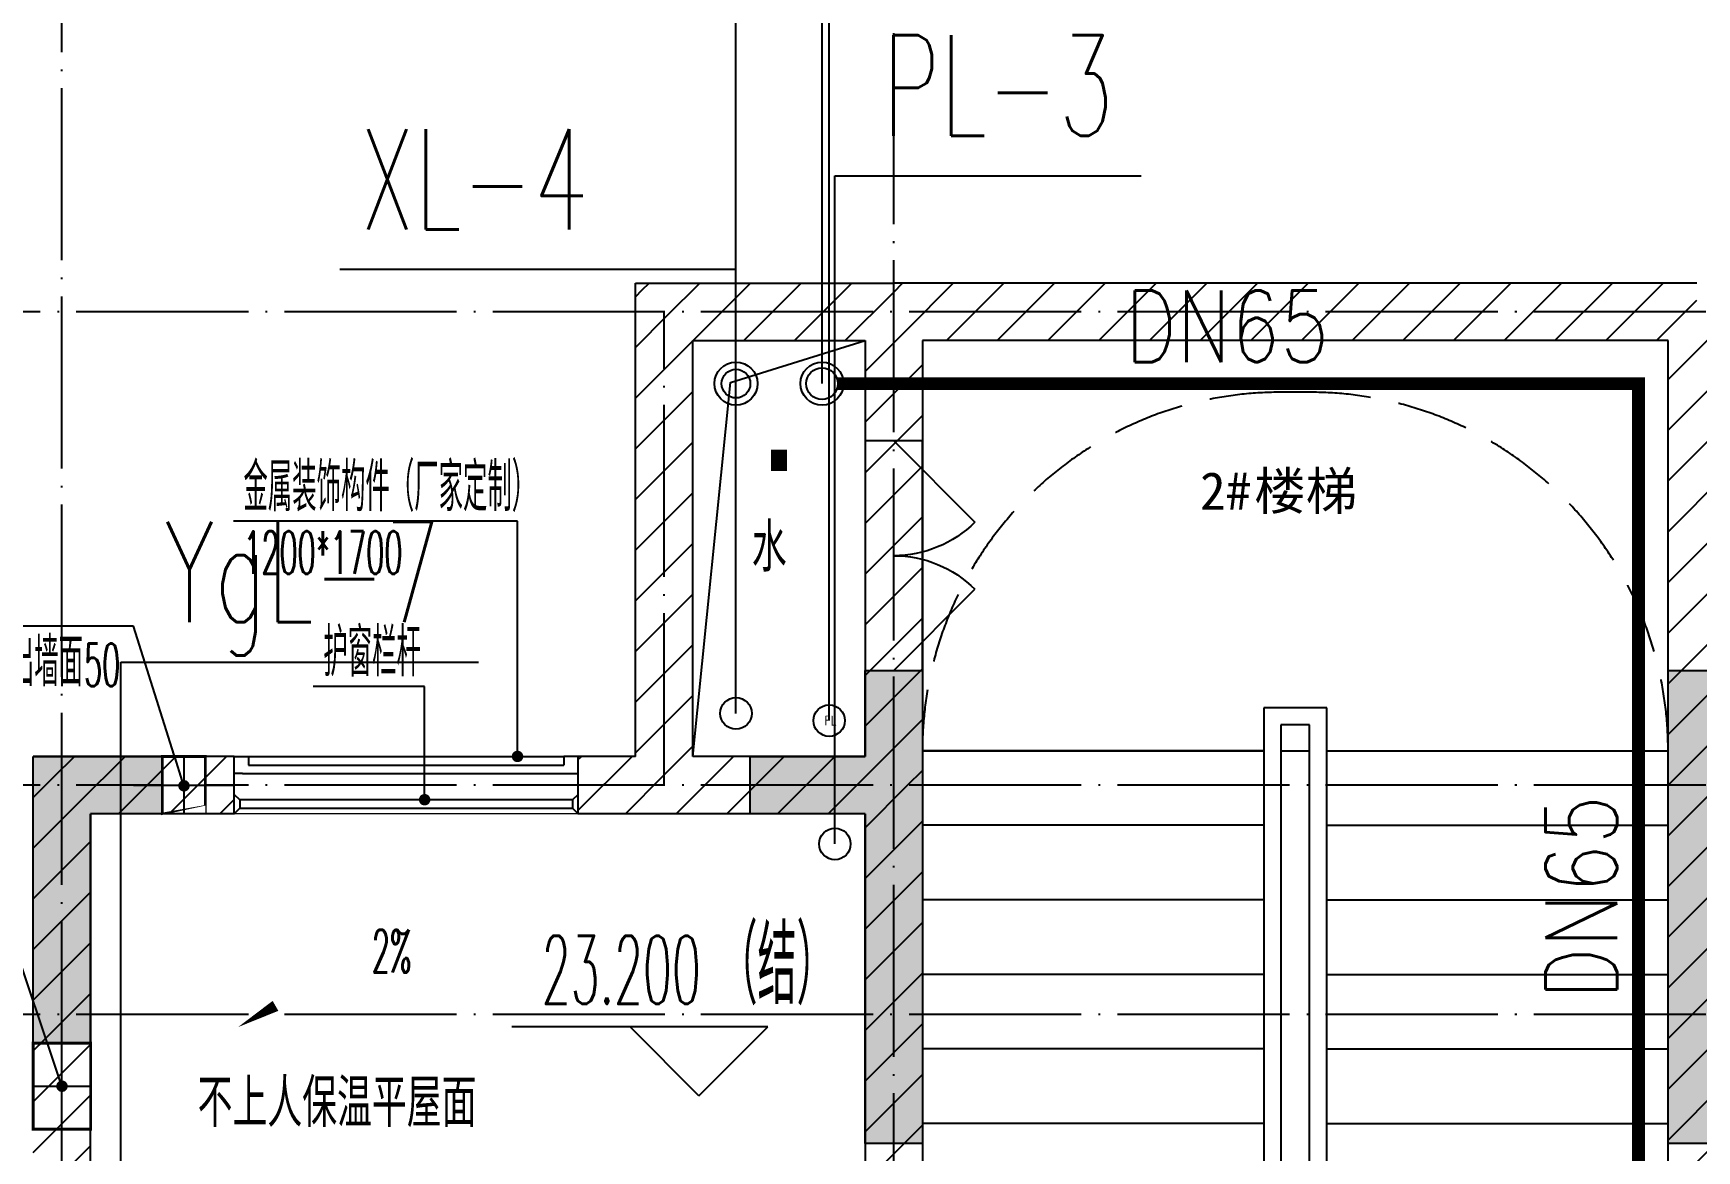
# Model space of a CAD drawing. Extents: x 27938 to 1507990, y 110129 to 923079.
# Drawn here: x 861017 to 866816, y 293835 to 297732 of the extents above; entities that cross this region are included whole.
import ezdxf

# ---------------------------------------------------------------- set-up
doc = ezdxf.new("R2010")
doc.units = 0
doc.header["$LTSCALE"] = 1000
doc.header["$MEASUREMENT"] = 0
for name, pattern in [('__DASH', [0.35, 0.25, -0.1]), ('DASH', [0.35, 0.25, -0.1]), ('DOTE', [2.4200000000000004, 2, -0.2, 0.02, -0.2])]:
    doc.linetypes.add(name, pattern=pattern)
for name, color, linetype in [('----建筑底图', 8, 'Continuous'), ('3-栏杆1', 135, 'Continuous'), ('COLUMN', 9, 'Continuous'), ('DIM_ELEV', 3, 'Continuous'), ('DIM_LEAD', 3, 'Continuous'), ('DIM_SYMB', 3, 'Continuous'), ('DIM_不分区消火栓', 1, 'Continuous'), ('DIM_管井排水', 5, 'Continuous'), ('DIM_给水', 3, 'Continuous'), ('DIM_雨水', 4, 'Continuous'), ('DIM_餐饮排水', 31, 'Continuous'), ('DOTE', 1, 'Continuous'), ('PIPE-不分区消火栓', 1, 'TG_X'), ('PIPE-不分区给水', 3, 'J'), ('PUB_HATCH', 8, 'Continuous'), ('PUB_TEXT', 4, 'Continuous'), ('STAIR', 2, 'Continuous'), ('TEXT_不分区消火栓', 7, 'Continuous'), ('VPIPE-不分区消火栓', 1, 'Continuous'), ('VPIPE-废水', 31, 'Continuous'), ('VPIPE-消防', 1, 'X1'), ('VPIPE-管井排水', 210, 'GF'), ('VPIPE-给水', 3, 'J1'), ('VPIPE-给水中', 72, 'J2'), ('VPIPE-餐饮排水', 41, 'P'), ('WALL', 9, 'Continuous'), ('WINDOW', 4, 'Continuous'), ('机电标识类', 1, 'Continuous'), ('污水', 3, 'Continuous'), ('看线', 251, 'Continuous'), ('铝合金', 144, 'Continuous')]:
    doc.layers.add(name, color=color, linetype=linetype)
doc.layers.add('平面-排水沟', color=86, linetype='Continuous', lineweight=15)
doc.layers.add('平面-看线', color=45, linetype='Continuous', lineweight=15)
doc.styles.add('_TCH_DIM', font='SIMPLEX.shx', dxfattribs={"width": 0.7, "bigfont": 'GBCBIG.shx'})
doc.styles.add('_TWT_PIPEDN', font='SIMPLEX', dxfattribs={"width": 0.8, "height": 3.5, "bigfont": 'HZTXT'})
doc.styles.add('_TWT_SERIAL', font='SIMPLEX', dxfattribs={"width": 0.8, "height": 3.5, "bigfont": 'HZTXT'})
doc.styles.get("Standard").update_dxf_attribs({"font": 'gbenor.shx', "bigfont": 'gbcbig.shx'})
doc.styles.add('TG_LINETYPE', font='SIMPLEX', dxfattribs={"width": 0.8, "height": 3, "bigfont": 'HZTXT'})
doc.styles.add('黑体', font='simhei.ttf')
doc.linetypes.add('GF', pattern='A,3,-0.2,["GF",Standard,S=0.25,R=0,X=-0.1,Y=-0.115],-0.35', length=3.55)
doc.linetypes.add('J', pattern='A,3,-0.2,["J",Standard,S=0.25,R=0,X=-0.1,Y=-0.115],-0.2', length=3.4)
doc.linetypes.add('J1', pattern='A,3,-0.2,["J1",Standard,S=0.25,R=0,X=-0.1,Y=-0.115],-0.35', length=3.55)
doc.linetypes.add('J2', pattern='A,3,-0.2,["J2",Standard,S=0.25,R=0,X=-0.1,Y=-0.115],-0.35', length=3.55)
doc.linetypes.add('P', pattern='A,3,-0.2,["P",Standard,S=0.25,R=0,X=-0.1,Y=-0.115],-0.2', length=3.4)
doc.linetypes.add('TG_X', pattern='A,2,-0.229,["X",TG_LINETYPE,S=0.1,R=0,X=-0.229,Y=-0.15],0', length=2.229)
doc.linetypes.add('X1', pattern='A,3,-0.2,["X1",Standard,S=0.25,R=0,X=-0.1,Y=-0.115],-0.35', length=3.55)
pattern_1 = [(45, (0, 89.755675), (-88.38838300365748, 88.3883830036575), [])]

# ---------------------------------------------------------------- blocks, each defined once
blk = doc.blocks.new('GDGDGDGRGD')
at = {"linetype": '__DASH', "ltscale": 0.1}
blk.add_wipeout([(428916.84760748764, 296115.3631000773), (428716.694160324, 296115.3630999893), (428716.6941600065, 295815.3630998155), (428916.8476071452, 295815.3630997849)], dxfattribs=at).dxf.layer = '污水'
at = {"layer": '机电标识类', "color": 250, "linetype": 'DASH', "ltscale": 400}
for p, q in [((428816.7708839058, 295715.3630940171), (428816.7708839058, 296215.3631000333)), ((428916.8476071691, 295965.3613519751), (428716.6941603196, 295965.3613519752))]:
    blk.add_line(p, q, dxfattribs=at)
at = {"layer": '污水', "linetype": '__DASH', "ltscale": 0.1, "const_width": 10}
blk.add_lwpolyline([(428916.8476071724, 296115.3630999706), (428716.6941603228, 296115.3630999707), (428716.6941603125, 295815.363099858), (428916.847607162, 295815.3630998579)], close=True, dxfattribs=at)
blk = doc.blocks.new('GDGDGRD')
at = {"layer": 'PUB_HATCH'}
for points in [[(431616.5562415686, 297415.3630930803), (431616.5562415911, 296265.363694794), (431816.556241245, 296265.3636947939), (431816.5562415284, 297915.3636948201), (431616.5562418223, 297915.36369482), (431616.5562422522, 297615.3630930803), (431216.5562422522, 297615.3630930803), (431216.5562422522, 297415.3630930803)], [(434616.5568297147, 297415.3630930803), (435016.5568290311, 297415.3630930803), (435016.5568290311, 297615.3630930803), (434616.5568290311, 297615.3630930803), (434616.5568295245, 297915.3636947377), (434416.5568297651, 297915.3636947376), (434416.5568300252, 296265.3636947666), (434616.5568297192, 296265.3636947667)], [(436916.6411279864, 297615.3638617463), (436916.6411962542, 297415.3629025697), (437316.5568382367, 297415.3631073454), (437316.5567854117, 296615.3634647616), (437516.5559669023, 296615.3627485532), (437516.5565370522, 297615.3637164339)]]:
    blk.add_hatch(color=256, dxfattribs=at).paths.add_polyline_path(points)
at = {"layer": 'COLUMN', "color": 6}
for p, q in [((431816.5562415284, 297915.3636948201), (431616.5562418223, 297915.36369482)), ((431816.556241245, 296265.3636947939), (431816.5562415284, 297915.3636948201)), ((434616.5568295245, 297915.3636947377), (434416.5568297651, 297915.3636947376)), ((434416.5568297651, 297915.3636947376), (434416.5568300252, 296265.3636947666)), ((434616.5568290311, 297615.3630930803), (434616.5568295245, 297915.3636947377)), ((435016.5568290311, 297615.3630930803), (434616.5568290311, 297615.3630930803)), ((435016.5568290311, 297415.3630930803), (435016.5568290311, 297615.3630930803)), ((436916.6411279864, 297615.3638617463), (436916.6411962542, 297415.3629025697)), ((437516.5565370522, 297615.3637164339), (436916.6411279864, 297615.3638617463)), ((437516.5559669023, 296615.3627485532), (437516.5565370522, 297615.3637164339)), ((434616.5568297147, 297415.3630930803), (435016.5568290311, 297415.3630930803)), ((434616.5568297192, 296265.3636947667), (434616.5568297147, 297415.3630930803)), ((436916.6411962542, 297415.3629025697), (437316.5568382367, 297415.3631073454)), ((437316.5568382367, 297415.3631073454), (437316.5567854117, 296615.3634647616)), ((437316.5567854117, 296615.3634647616), (437516.5559669023, 296615.3627485532)), ((431616.5562415911, 296265.363694794), (431816.556241245, 296265.3636947939)), ((434416.5568300252, 296265.3636947666), (434616.5568297192, 296265.3636947667))]:
    blk.add_line(p, q, dxfattribs=at)
blk = doc.blocks.new('A$C39FB4DEF')
at = {"linetype": '__DASH', "ltscale": 0.1}
blk.add_wipeout([(99.99999995594777, 100.07672358185337), (100.00000004396126, -100.07672358182077), (250.0000002177876, -100.0767238992848), (250.00000024837226, 100.07672323945005)], dxfattribs=at).dxf.layer = '污水'
at = {"layer": '机电标识类', "color": 250, "linetype": 'DASH', "ltscale": 400}
for p, q in [((175.0017480581882, 100.0767232633079), (175.0017480580718, -100.0767235861858)), ((350.0000060161692, 0), (0, 0))]:
    blk.add_line(p, q, dxfattribs=at)
at = {"layer": '污水', "linetype": '__DASH', "ltscale": 0.1, "const_width": 10}
blk.add_lwpolyline([(100.0000000626897, 100.0767232666258), (100.0000000625732, -100.0767235829262), (250.0000001752633, -100.076723593229), (250.0000001753797, 100.0767232562066)], close=True, dxfattribs=at)
blk = doc.blocks.new('A$C1B43746D')
at = {"layer": 'PUB_HATCH'}
h = blk.add_hatch(dxfattribs=at)
h.set_pattern_fill('普通砖', color=256, scale=50, style=0)
h.set_pattern_definition(pattern_1)
h.paths.add_polyline_path([(49502.46690041207, -16549.80005406679), (49702.46690025356, -16749.8000540668), (50302.46587060213, -16749.8000540668), (50402.46587646059, -16683.13338740018), (50402.46588590881, -16549.80005406687)])
h = blk.add_hatch(dxfattribs=at)
h.set_pattern_fill('普通砖', color=256, scale=50, style=0)
h.set_pattern_definition(pattern_1)
h.paths.add_polyline_path([(49602.46656277485, -18266.46672065767), (49702.46689910448, -18199.80005398205), (49702.46690025356, -16749.8000540668), (49502.46690041207, -16549.80005406679), (49502.46689910449, -18199.80005399218)])
h = blk.add_hatch(dxfattribs=at)
h.set_pattern_fill('普通砖', color=256, scale=50, style=0)
h.set_pattern_definition(pattern_1)
h.paths.add_polyline_path([(53202.46589044916, -16683.13338740023), (53202.46589043783, -16549.80005406687), (50402.46588817751, -16549.80005406687), (50402.46587570436, -16683.13338740018), (50502.46587060213, -16749.80005406687), (53102.4658904548, -16749.80005406687)])
h = blk.add_hatch(dxfattribs=at)
h.set_pattern_fill('普通砖', color=256, scale=50, style=0)
h.set_pattern_definition(pattern_1)
h.paths.add_polyline_path([(50402.46587646059, -16683.13338740018), (50302.46587060213, -16749.8000540668), (50302.46561575938, -18199.80005388116), (50369.1322648507, -18299.80005973394), (50502.46559818403, -18299.80007143961), (50502.46587060213, -16749.80005406687)])
h = blk.add_hatch(dxfattribs=at)
h.set_pattern_fill('普通砖', color=256, scale=50, style=0)
h.set_pattern_definition(pattern_1)
h.paths.add_polyline_path([(53235.79922404957, -18299.80005387882), (53302.46589070149, -18199.80005388096), (53302.46589045485, -16749.80005406695), (53202.46589044916, -16683.13338740023), (53102.4658904548, -16749.80005406687), (53102.46589071851, -18299.8000538812)])
h = blk.add_hatch(dxfattribs=at)
h.set_pattern_fill('普通砖', color=256, scale=50, style=0)
h.set_pattern_definition(pattern_1)
h.paths.add_polyline_path([(49602.46689847964, -18266.46672065767), (49502.46689910449, -18199.80005399218), (49302.46690657968, -18199.80005397956), (49302.46690656687, -18399.80005397956), (49602.46589011559, -18399.80005399877)])
h = blk.add_hatch(dxfattribs=at)
h.set_pattern_fill('普通砖', color=256, scale=50, style=0)
h.set_pattern_definition(pattern_1)
h.paths.add_polyline_path([(50369.1322648507, -18299.80005973394), (50302.46561575938, -18199.80005388116), (49702.46689910448, -18199.80005398205), (49602.46656277485, -18266.46672065767), (49602.46689722995, -18399.80005399877), (50302.4655806087, -18399.80005388106)])
h = blk.add_hatch(dxfattribs=at)
h.set_pattern_fill('普通砖', color=256, scale=50, style=0)
h.set_pattern_definition(pattern_1)
h.paths.add_polyline_path([(50369.1322648507, -18299.80005973395), (50302.4655806087, -18399.80005388106), (50302.4651939957, -20599.54480953324), (50369.13184308801, -20699.53981171121), (50502.46517642296, -20699.52981380759), (50502.46559818403, -18299.80007143961)])
h = blk.add_hatch(dxfattribs=at)
h.set_pattern_fill('普通砖', color=256, scale=50, style=0)
h.set_pattern_definition(pattern_1)
h.paths.add_polyline_path([(53102.4658911166, -22199.80005406753), (53302.46589113699, -22399.80005406703), (53302.46589072872, -18399.8000538811), (53235.79922404957, -18299.80005388109), (53102.46589071851, -18299.8000538744)])
at = {"layer": '3-栏杆1', "color": 8}
for p, q in [((48122.7355135486, -18350.67089934868), (48102.46688315156, -18332.88332103414)), ((48102.46688315156, -18332.88332103414), (48122.73551336839, -18350.67089919036)), ((48102.46690670145, -18399.80005408439), (48122.73551336559, -18379.95317904872)), ((48122.73551336839, -18350.67089919036), (48122.73551336559, -18379.95317904872)), ((49282.22170141025, -18350.73697670881), (48122.73551336839, -18350.70766462066)), ((48122.73551336559, -18379.9899346751), (49282.22170141304, -18380.01922689861)), ((49282.22170123004, -18350.67089939112), (49302.49033162708, -18332.88332107657)), ((49302.49033162708, -18332.88332107657), (49282.22170141025, -18350.67089923279)), ((49282.22170141025, -18350.67089923279), (49282.22170141304, -18379.95317909116)), ((49282.22170141304, -18379.95317909116), (49302.49030807719, -18399.80005412683)), ((49302.49030807719, -18399.80005412683), (49282.22170141304, -18379.95317909116))]:
    blk.add_line(p, q, dxfattribs=at)
at = {"layer": 'DIM_ELEV', "color": 8}
for p, q in [((49963.56019118975, -19143.09507844161), (49071.30980778986, -19143.09507844161)), ((49723.56019118975, -19383.09507844161), (49483.56019118975, -19143.09507844161)), ((49723.56019118975, -19383.09507844161), (49963.56019118975, -19143.09507844161))]:
    blk.add_line(p, q, dxfattribs=at)
at = {"layer": 'DIM_LEAD', "color": 8}
for p, q in [((49090.83049863565, -17379.66287618229), (48100.15527135687, -17379.66287618229)), ((49090.83730044507, -18199.8013962878), (49090.83049863565, -17379.66287618229)), ((47751.62058636779, -17745.16139182675), (46353.54459325145, -17745.16139182675)), ((48767.03502369625, -17955.66314809181), (48378.77698188458, -17955.66314809181)), ((48767.04459176282, -18350.72395367333), (48767.03502369625, -17955.66314809181))]:
    blk.add_line(p, q, dxfattribs=at)
at = {"layer": 'DIM_LEAD', "color": 8, "const_width": 20}
for points in [[(49090.83738337996, -18209.80139628746, 1), (49090.83721751018, -18189.80139628815, 1)], [(48767.04483395507, -18360.72395367039, 1), (48767.04434957058, -18340.72395367626, 1)]]:
    blk.add_lwpolyline(points, format="xyb", close=True, dxfattribs=at)
at = {"layer": 'DIM_SYMB', "color": 8}
blk.add_lwpolyline([(51127.46588817751, -20389.80005419493, 0, 0, 0), (51127.46588817751, -17464.80005419493, 0, 0, 0), (52477.46588817751, -17464.80005419493, 0, 0, 0), (52477.46588817751, -20129.80005419493, 0, 40.00000000000001, 0), (52477.46588817751, -19979.80005419493, 0, 0, 0)], format="xyseb", dxfattribs=at)
at = {"layer": 'DOTE', "color": 169, "linetype": 'DOTE', "ltscale": 0.3}
for p, q in [((47502.46588954143, -20099.80006161355), (47502.46588951466, -14649.80005406681)), ((50402.46589012211, -20699.52979386854), (50402.46589012211, -14649.80005406681)), ((66302.46589040197, -16649.80005406681), (12302.46589115635, -16649.80005406681)), ((49602.465890122, -18299.80005386425), (49602.46589012211, -16649.80005406687)), ((66302.46589040197, -18299.80005386425), (12302.46589115635, -18299.80005386425)), ((66302.46589040197, -19099.80005979235), (12302.46589115635, -19099.80005979229))]:
    blk.add_line(p, q, dxfattribs=at)
at = {"layer": 'STAIR', "color": 8}
for p, q in [((53102.46588817751, -16749.80005419493), (50502.46588817751, -16749.80005419493)), ((50502.46588817751, -16749.80005419493), (50502.46588817751, -18179.80005419493)), ((53102.46588817751, -18179.80005419493), (53102.46588817751, -16749.80005419493)), ((51912.46588817753, -18029.80005419478), (51692.46588817752, -18029.80005419478)), ((51692.46588817752, -18029.80005419478), (51692.46588817752, -20409.80005419496)), ((51912.46588817751, -20259.80005419493), (51912.46588817753, -18029.80005419478)), ((51852.46588817753, -18089.80005419552), (51752.46588817752, -18089.80005419552)), ((51752.46588817752, -18089.80005419552), (51752.46588817752, -20349.80005419487)), ((51852.46588817751, -20259.80005419493), (51852.46588817753, -18089.80005419552)), ((50502.46588817751, -18179.80005419493), (50502.46588817751, -20259.80005419493)), ((51692.46588817752, -18179.80005419493), (50502.46588817751, -18179.80005419493)), ((50502.46588817751, -18179.80005419493), (51692.46588817752, -18179.80005419489)), ((51752.46588817751, -18179.80005419493), (51752.46588817751, -20259.80005419493)), ((51752.46588817752, -18179.80005419489), (51852.4658881775, -18179.80005419493)), ((51852.46588817751, -20259.80005419493), (51852.46588817751, -18179.80005419493)), ((51912.46588817755, -18179.80005419493), (53102.46588817751, -18179.80005419493)), ((51912.46588817755, -18179.80005419493), (53102.46588817751, -18179.80005419493)), ((53102.46588817751, -20259.80005419493), (53102.46588817751, -18179.80005419493)), ((51692.46588817752, -18439.80005419493), (50502.46588817751, -18439.80005419493)), ((51912.46588817755, -18439.80005419493), (53102.46588817751, -18439.80005419493)), ((51692.46588817752, -18699.80005419493), (50502.46588817751, -18699.80005419493)), ((51912.46588817754, -18699.80005419493), (53102.46588817751, -18699.80005419493)), ((51692.46588817752, -18959.80005419493), (50502.46588817751, -18959.80005419493)), ((51912.46588817754, -18959.80005419493), (53102.46588817751, -18959.80005419493)), ((51692.46588817752, -19219.80005419493), (50502.46588817751, -19219.80005419493)), ((51912.46588817754, -19219.80005419493), (53102.46588817751, -19219.80005419493)), ((51692.46588817752, -19479.80005419493), (50502.46588817751, -19479.80005419493)), ((51912.46588817754, -19479.80005419493), (53102.46588817751, -19479.80005419493))]:
    blk.add_line(p, q, dxfattribs=at)
at = {"layer": 'STAIR', "color": 8, "linetype": 'DASH'}
blk.add_lwpolyline([(53102.46588819637, -18179.8000542025, 0.4142135623699036), (51852.46588819637, -16929.80005421612), (51752.46588818438, -16929.80005421612, 0.4142135623699035), (50502.46588818438, -18179.8000542025)], format="xyb", dxfattribs=at)
at = {"layer": 'VPIPE-废水', "color": 8}
blk.add_circle((50177.46689958579, -18074.80066513136), 55, dxfattribs=at)
at = {"layer": 'VPIPE-消防', "color": 8, "linetype": 'Continuous'}
blk.add_circle((50152.4672463655, -16899.79979298956), 75, dxfattribs=at)
at = {"layer": 'VPIPE-给水', "color": 8, "linetype": 'Continuous'}
blk.add_circle((49852.4669002376, -16899.79750175407), 75, dxfattribs=at)
at = {"layer": 'WALL', "color": 8}
for p, q in [((49502.46690041207, -16549.80005406679), (50402.46588590881, -16549.80005406687)), ((49502.46689910449, -18199.80005399218), (49502.46690041207, -16549.80005406679)), ((53202.46589043783, -16549.80005406687), (50402.46588817751, -16549.80005406687)), ((49702.46690025356, -16749.8000540668), (50302.46587060213, -16749.8000540668)), ((49702.46689910448, -18199.80005398205), (49702.46690025356, -16749.8000540668)), ((50302.46587060213, -16749.8000540668), (50302.46561575938, -18199.80005388116)), ((50502.46587060213, -16749.80005406687), (50502.46559818403, -18299.80007143961)), ((53102.4658904548, -16749.80005406687), (50502.46587060213, -16749.80005406687)), ((53102.46589071851, -18299.8000538812), (53102.4658904548, -16749.80005406687)), ((49502.46689910449, -18199.80005399218), (49302.46690657968, -18199.80005397956)), ((49302.46690656687, -18399.80005397956), (49302.46690657968, -18199.80005397956)), ((50302.46561575938, -18199.80005388116), (49702.46689910448, -18199.80005398205)), ((50502.46559818403, -18299.80007143961), (50502.46517642296, -20699.52981380759)), ((53102.4658911166, -22199.80005406753), (53102.46589071851, -18299.8000538744)), ((49602.46589011559, -18399.80005399877), (49302.46690656687, -18399.80005397956)), ((50302.4655806087, -18399.80005388106), (49602.46689722995, -18399.80005399877)), ((50302.4655806087, -18399.80005388106), (50302.4651939957, -20599.54480953324))]:
    blk.add_line(p, q, dxfattribs=at)
at = {"layer": '平面-排水沟', "color": 8}
blk.add_lwpolyline([(48539.54459325143, -18903.66314732673, 0, 0, 0), (48116.54459325143, -19143.66314732673, 0, 40.00000000000001, 0), (48247.0082143878, -19069.64123462525, 0, 0, 0)], format="xyseb", dxfattribs=at)
at = {"layer": '平面-看线', "color": 8}
blk.add_line((49302.46690656675, -18399.80005397956), (48102.46690657956, -18399.80005420366), dxfattribs=at)
at = {"layer": '看线', "color": 8, "ltscale": 0.5}
blk.add_lwpolyline([(49702.4444213477, -18199.80381537398), (49833.38817759557, -16895.66690845432), (50302.46587126132, -16749.80381502566)], dxfattribs=at)
at = {"layer": '铝合金', "color": 8}
for points in [[(48132.45088300621, -18259.81723621412), (48102.4508840685, -18259.80925273354), (48102.46685347834, -18199.80005390273), (48152.4668517079, -18199.81335970381), (48152.4588682272, -18229.81335864152)], [(48102.45886999764, -18229.80005284044), (48102.46685347834, -18199.80005390273), (48152.4668517079, -18199.81335970381), (48152.46419054759, -18209.81335934968), (48152.46419054759, -18209.81335934968), (48152.45886577864, -18229.82255959633)], [(48152.46684925933, -18199.82256065862), (49252.46685278742, -18199.79594911914)], [(49272.45088511799, -18259.80126931553), (49302.4508840557, -18259.80925279623), (49302.46685346554, -18199.80005396542), (49252.46685523598, -18199.78674816433), (49252.45887175528, -18229.78674710204)], [(49302.45886998484, -18229.80005290313), (49302.46685346554, -18199.80005396542), (49252.46685523598, -18199.78674816433), (49252.46419407579, -18209.7867478102), (49252.46419407579, -18209.7867478102), (49252.45886930672, -18229.79594805685)], [(48132.45071491925, -18259.81723616848), (49272.45088511799, -18259.80126931553)], [(48152.45886577864, -18229.82255959633), (49252.45886930672, -18229.79594805685)]]:
    blk.add_lwpolyline(points, dxfattribs=at)
at = {"layer": 'DIM_ELEV', "color": 8, "style": '_TCH_DIM'}
for s, height, width, p in [('（结）', 270.0709219858156, 0.7, (49791.49565131462, -19063.01507844159)), ('23.200', 238, 0.4941176470588236, (49175.49565131462, -19063.01507844159))]:
    blk.add_text(s, height=height, dxfattribs=dict(at, width=width)).set_placement(p)
at = {"layer": 'DIM_LEAD', "color": 7, "style": '_TCH_DIM'}
for s, height, width, p in [('金属装饰构件（厂家定制）', 168.7943262411347, 0.7, (48135.15527135687, -17344.66287618229)), ('1200*1700', 148.75, 0.4941176470588236, (48135.15527135687, -17563.41287618229)), ('护窗栏杆', 168.7943262411347, 0.7, (48413.77698188458, -17920.66314809181)), ('凸出墙面', 168.7943262411347, 0.7, (47235.61906133655, -17955.16139182675)), ('50', 148.75, 0.4941176470588236, (47579.66161452804, -17955.16139182675))]:
    blk.add_text(s, height=height, dxfattribs=dict(at, width=width)).set_placement(p)
at = {"layer": 'PUB_TEXT', "color": 8, "style": '黑体'}
for s, p in [('2#', (51470.54091394984, -17339.73141639709)), ('楼梯', (51659.57044981482, -17339.73141639709))]:
    blk.add_text(s, height=131.4345991561181, dxfattribs=at).set_placement(p)
at = {"layer": 'PUB_TEXT', "color": 8}
for s, height, p in [('水', 168.7943262411347, (49907.64463966736, -17555.03712648799)), ('FL', 35, (50161.42523291913, -18092.30066513136)), ('不上人保温平屋面', 168.7943262411347, (47975.56550995738, -19492.41605555167))]:
    blk.add_text(s, height=height, dxfattribs=at).set_placement(p)
at = {"layer": '平面-排水沟', "color": 7, "style": '_TCH_DIM', "width": 0.4941176470588236}
blk.add_text('2%', height=148.75, dxfattribs=at).set_placement((48583.07595483728, -18953.33950245528))
at = {"color": 8, "xscale": -1}
blk.add_blockref('GDGDGDGRGD', (476319.1600493173, -315315.1631615393), dxfattribs=at)
at = {"layer": 'PUB_HATCH'}
h = blk.add_hatch(dxfattribs=at)
h.set_pattern_fill('普通砖', color=256, scale=50, style=0)
h.set_pattern_definition(pattern_1)
h.paths.add_polyline_path([(47502.46588919506, -20066.46672823059), (47602.46588901761, -19999.80006159854), (47602.46588063673, -18399.80005387069), (47402.46587958916, -18199.80005385791), (47402.46588901764, -19999.80006155088)])
at = {"layer": 'DIM_LEAD', "color": 8}
blk.add_line((47502.58374864573, -19349.80180956417), (47316.54459325143, -18795.16314732673), dxfattribs=at)
at = {"layer": 'DIM_LEAD', "color": 8, "const_width": 20}
blk.add_lwpolyline([(47505.76386048436, -19359.28267918113, 1), (47499.4036368071, -19340.32093994721, 1)], format="xyb", close=True, dxfattribs=at)
at = {"layer": 'WALL', "color": 8}
blk.add_line((47602.46588901761, -19999.80006159854), (47602.46588063673, -18399.80005387069), dxfattribs=at)
at = {"color": 8, "xscale": -1}
blk.add_blockref('GDGDGRD', (484919.0445932514, -315815.1631473267), dxfattribs=at)
blk.add_blockref('A$C39FB4DEF', (48102.46690658608, -18299.80005390273), dxfattribs=at)
at = {"layer": 'PUB_HATCH'}
h = blk.add_hatch(dxfattribs=at)
h.set_pattern_fill('普通砖', color=256, scale=50, style=0)
h.set_pattern_definition(pattern_1)
h.paths.add_polyline_path([(48102.46690659248, -18199.80005390273), (47402.46587958916, -18199.80005385791), (47602.46588063673, -18399.80005387069), (48102.46690657968, -18399.80005390273)])
at = {"layer": 'DIM_LEAD', "color": 8}
blk.add_line((47927.95036559866, -18302.1933811449), (47751.62058636779, -17745.16139182675), dxfattribs=at)
at = {"layer": 'DIM_LEAD', "color": 8, "const_width": 20}
blk.add_lwpolyline([(47930.96829199963, -18311.72711704634, 1), (47924.9324391977, -18292.65964524346, 1)], format="xyb", close=True, dxfattribs=at)
at = {"layer": 'WALL', "color": 8}
for p, q in [((48102.46690659248, -18199.80005390273), (47402.46587958916, -18199.80005385791)), ((48102.46690657968, -18399.80005390273), (48102.46690659248, -18199.80005390273)), ((48102.46690657968, -18399.80005390273), (47602.46588063673, -18399.80005387069))]:
    blk.add_line(p, q, dxfattribs=at)
blk = doc.blocks.new('$DorLib2D$00000116')
at = {"color": 0}
for p, q in [((-0.4999999999999929, 7.105427357601002e-15), (-0.146446609406766, 0.353553390593234)), ((0.5000000000000071, 7.105427357601002e-15), (0.1464466094067731, 0.353553390593234))]:
    blk.add_line(p, q, dxfattribs=at)
for centre, radius, start, end in [((-0.4999999999984652, 4.831690603168681e-13), 0.4999999999984674, 0, 45), ((0.4999999999977511, 9.059419880941277e-13), 0.4999999999976598, 135, 180)]:
    blk.add_arc(centre, radius, start, end, dxfattribs=at)
blk = doc.blocks.new('A$C0B0123C2')
blk.add_lwpolyline([(-0.0002196918649133295, 799.9999999994179), (199.9999999992142, 799.9999999994179), (199.9999999992142, -0.0009093758417293429), (-0.0002196918649133295, -0.0009093758417293429)], close=True)
at = {"layer": 'WINDOW'}
for p, q in [((-0.000140602896863129, 800), (0, 0)), ((199.9998593971031, 800.0000351506751), (200, 3.515067510306835e-05))]:
    blk.add_line(p, q, dxfattribs=at)
at = {"layer": 'WINDOW', "xscale": -800, "yscale": -800, "zscale": -800, "rotation": 270.0000100699408}
blk.add_blockref('$DorLib2D$00000116', (99.99992969855157, 400.0000175753376), dxfattribs=at)

msp = doc.modelspace()

# ---------------------------------------------------------------- block references
at = {"layer": '----建筑底图', "ltscale": 0.5}
msp.add_blockref('A$C1B43746D', (813614.1128116931, 313410.2261473267), dxfattribs=at)

# ---------------------------------------------------------------- next in the draw order: hatches: boundary and pattern name
at = {"layer": 'PIPE-不分区消火栓'}
for points in [[(866613.6423467797, 296510.4263536793), (866636.1423467807, 296510.4263536739), (866636.1423467878, 296532.9263536753)], [(866613.6423467797, 296510.4263536793), (866613.6423467818, 296532.926353675), (866636.1423467878, 296532.9263536753)]]:
    msp.add_hatch(color=256, dxfattribs=at).paths.add_polyline_path(points)

# ---------------------------------------------------------------- next in the draw order: linework, layer by layer
at = {"layer": 'DIM_不分区消火栓'}
for p, q in [((863766.5800580585, 296510.4263543371), (863766.5800580585, 298565.3075234528)), ((863466.5797107948, 296908.2375234528), (862085.2536047332, 296908.2375234528)), ((863466.5797107948, 295360.4260933241), (863466.5797107948, 296908.2375234528))]:
    msp.add_line(p, q, dxfattribs=at)
at = {"layer": 'DIM_管井排水'}
msp.add_line((863791.5797112788, 295335.4254821953), (863791.5797112788, 299097.1435234528), dxfattribs=at)
at = {"layer": 'DIM_给水'}
msp.add_line((863466.5797119306, 296510.4286455726), (863466.5797119306, 298033.8055234528), dxfattribs=at)
at = {"layer": 'DIM_雨水'}
for p, q in [((861321.5787604578, 293515.425980869), (861321.6066623796, 295538.7862143009)), ((861321.6066623796, 295538.7862143009), (862569.1334499177, 295538.7862143009))]:
    msp.add_line(p, q, dxfattribs=at)
at = {"layer": 'DIM_餐饮排水'}
for p, q in [((863811.3850890907, 294905.4266900407), (863811.3850890907, 297235.062)), ((863811.3850890907, 297235.062), (864878.9720000001, 297235.062))]:
    msp.add_line(p, q, dxfattribs=at)
at = {"layer": 'PIPE-不分区消火栓', "ltscale": 0.5, "const_width": 45}
for points in [[(866613.6423467807, 296510.426353675), (863821.5800580024, 296510.42635381)], [(866613.6423466112, 293005.6963526247), (866613.6423467807, 296510.426353675)]]:
    msp.add_lwpolyline(points, dxfattribs=at)
at = {"layer": 'PIPE-不分区给水', "ltscale": 0.5, "const_width": 55.00000000000001}
msp.add_lwpolyline([(863616.5797122332, 296205.4286455727), (863616.5797122332, 296280.4286455726)], dxfattribs=at)
at = {"layer": 'VPIPE-不分区消火栓'}
for centre in [(863766.5800580585, 296510.4263543371), (863466.5797107948, 295360.4260933241)]:
    msp.add_circle(centre, 55, dxfattribs=at)
at = {"layer": 'VPIPE-管井排水'}
msp.add_circle((863791.5797112788, 295335.4254821953), 55, dxfattribs=at)
at = {"layer": 'VPIPE-给水中'}
msp.add_circle((863466.5797119306, 296510.4286455726), 50, dxfattribs=at)
at = {"layer": 'VPIPE-餐饮排水'}
msp.add_circle((863811.3850890907, 294905.4266900407), 55, dxfattribs=at)

# ---------------------------------------------------------------- next in the draw order: block references
at = {"ltscale": 0.5, "xscale": -1, "rotation": 359.999999996986}
msp.add_blockref('A$C0B0123C2', (864116.6005750598, 295510.4266941484), dxfattribs=at)

# ---------------------------------------------------------------- next in the draw order: texts
at = {"layer": 'DIM_不分区消火栓', "color": 7, "style": '_TWT_SERIAL', "width": 0.6400000000000001}
msp.add_text('XL-4', height=350, dxfattribs=at).set_placement((862155.2536047332, 297048.2375234528))
at = {"layer": 'DIM_雨水', "color": 7, "style": '_TWT_SERIAL', "width": 0.6400000000000001}
msp.add_text('YgL-7', height=350, dxfattribs=at).set_placement((861475.1334499177, 295678.7862143009))
at = {"layer": 'DIM_餐饮排水', "color": 7, "style": '_TWT_SERIAL', "width": 0.6400000000000001}
msp.add_text('PL-3', height=350, dxfattribs=at).set_placement((863976.9720000001, 297375.062))
at = {"layer": 'TEXT_不分区消火栓', "style": '_TWT_PIPEDN', "width": 0.8}
msp.add_text('DN65', height=250, dxfattribs=at).set_placement((864823.4445357345, 296585.4263537438))
msp.add_text('DN65', height=250, rotation=90, dxfattribs=at).set_placement((866538.818, 294363.8946864735))

doc.saveas('drawing.dxf')
